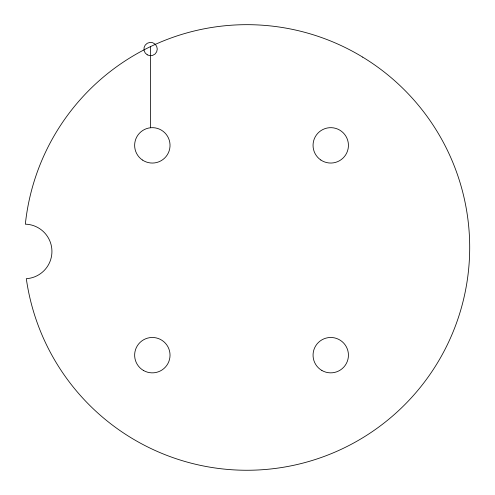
<?xml version="1.0" encoding="UTF-8"?>
<svg xmlns="http://www.w3.org/2000/svg" width="495" height="495" viewBox="0 0 495 495"><rect width="100%" height="100%" fill="white"/><g stroke="black" fill="none" stroke-linecap="round" stroke-linejoin="round"><path stroke-width="0.74" d="M150.598 46.567L150.598 127.753M147.256 54.827A6.67 6.67 0 0 0 157.268 49.048A6.67 6.67 0 0 0 147.256 43.275A6.67 6.67 0 0 0 147.256 54.827M142.418 160.015A17.696 17.696 0 0 0 169.989 146.625A17.696 17.696 0 0 0 144.602 129.442A17.696 17.696 0 0 0 142.418 160.015M143.488 370.489A17.696 17.696 0 0 0 170.033 355.169A17.696 17.696 0 0 0 143.488 339.842A17.696 17.696 0 0 0 143.488 370.489M321.899 370.489A17.696 17.696 0 0 0 348.437 355.169A17.696 17.696 0 0 0 321.899 339.842A17.696 17.696 0 0 0 321.899 370.489M320.828 160.015A17.696 17.696 0 0 0 348.393 146.625A17.696 17.696 0 0 0 323.012 129.442A17.696 17.696 0 0 0 320.828 160.015M362.711 57.135A222.793 222.793 0 0 0 25.338 224.167A27.287 27.287 0 0 1 51.932 250.959A27.287 27.287 0 0 1 26.309 278.685A222.793 222.793 0 0 0 369.443 433.533A222.793 222.793 0 0 0 362.711 57.135"/></g></svg>
